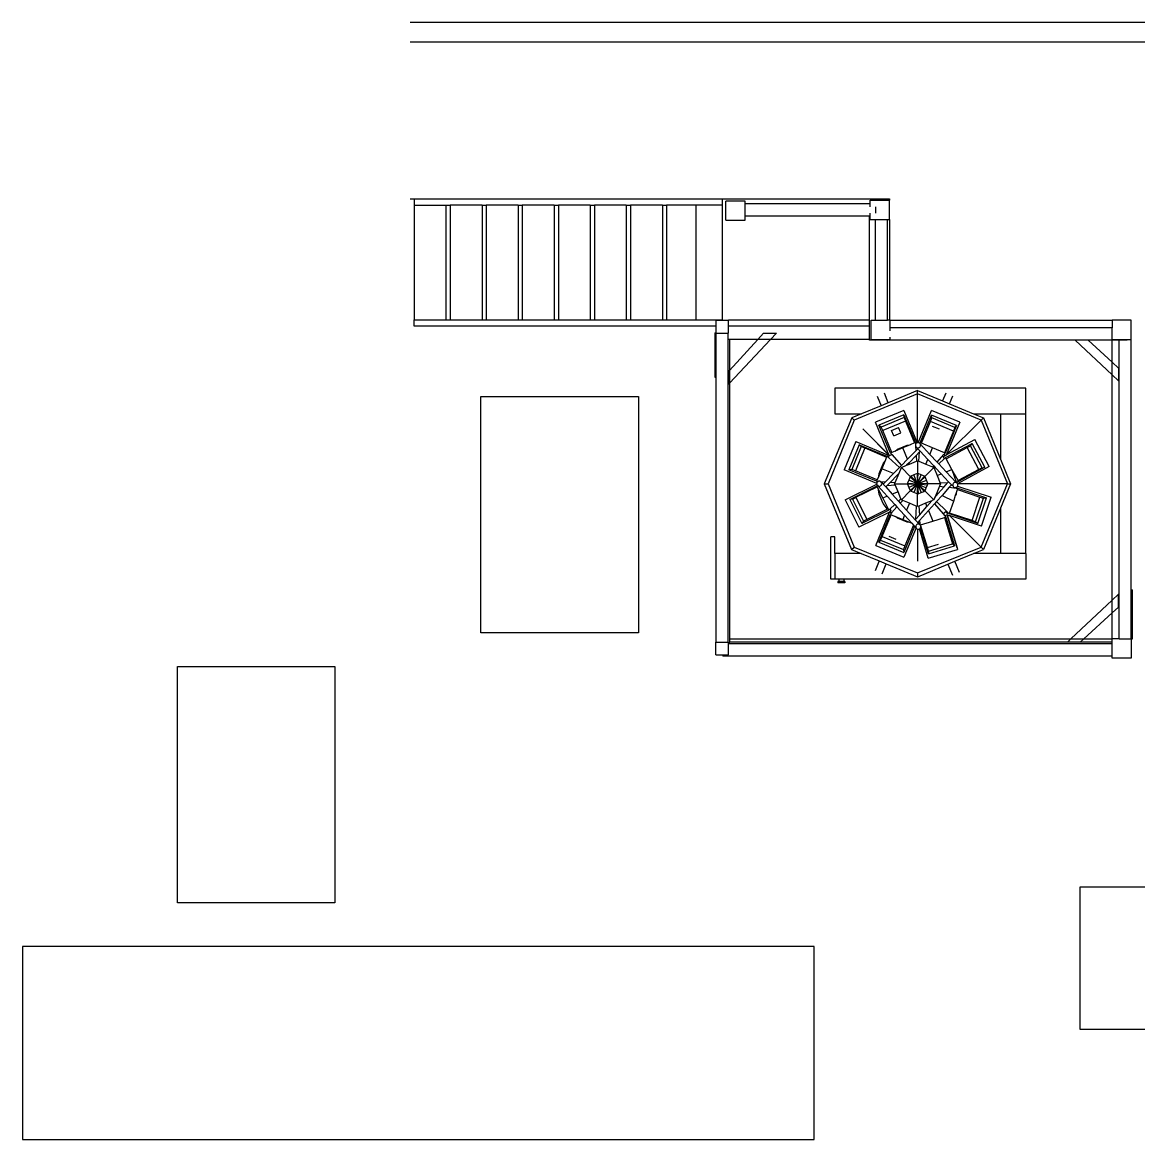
# Model space of a CAD drawing. Header units: millimetres. Extents: x -9564 to 100156, y -26854 to 24346.
# Drawn here: x 1057 to 6724, y 18675 to 24346 of the extents above; entities that cross this region are included whole.
import ezdxf

# ---------------------------------------------------------------- set-up
doc = ezdxf.new("R2010")
doc.units = ezdxf.units.MM
doc.header["$LTSCALE"] = 100
doc.layers.add('Maquinas', color=200, linetype='Continuous')

msp = doc.modelspace()

# ---------------------------------------------------------------- linework, layer by layer
for p, q in [((17823.837, 24346.338), (3026.282, 24346.338)), ((17823.837, 24246.338), (3026.282, 24246.338)), ((3384.468, 22446.852), (4184.468, 22446.852)), ((3384.468, 21246.852), (3384.468, 22446.852)), ((4184.468, 22446.852), (4184.468, 21246.852)), ((4184.468, 21246.852), (3384.468, 21246.852)), ((1844.078, 21076.846), (2644.078, 21076.846)), ((1844.078, 19876.846), (1844.078, 21076.846)), ((2644.078, 21076.846), (2644.078, 19876.846)), ((2644.078, 19876.846), (1844.078, 19876.846)), ((5076.916, 19655.149), (1056.916, 19655.149)), ((1056.916, 19655.149), (1056.916, 18675.149)), ((5076.916, 18675.149), (5076.916, 19655.149)), ((1056.916, 18675.149), (5076.916, 18675.149))]:
    msp.add_line(p, q)
at = {"color": 3}
for p, q in [((7224.817, 19957.317), (6424.817, 19957.317)), ((6424.817, 19957.317), (6424.817, 19236.317)), ((6424.817, 19236.317), (7224.817, 19236.317))]:
    msp.add_line(p, q, dxfattribs=at)
at = {"layer": 'Maquinas'}
for p, q in [((3026.282, 23451.007), (3045.689, 23451.007)), ((3045.689, 23451.007), (3045.689, 23418.661)), ((3045.689, 23451.007), (4611.249, 23451.007)), ((4611.249, 23418.661), (4611.249, 23451.007)), ((4611.249, 23451.007), (5458.721, 23451.007)), ((4725.65, 23439.519), (4628.611, 23439.519)), ((4628.611, 23342.48), (4628.611, 23439.519)), ((4725.65, 23424.626), (4725.65, 23439.519)), ((5361.682, 23424.626), (4725.65, 23424.626)), ((4725.65, 23363.033), (4725.65, 23424.626)), ((5361.682, 23443.376), (5458.721, 23443.376)), ((5361.682, 23424.626), (5361.682, 23443.376)), ((5361.682, 23409.445), (5361.682, 23424.626)), ((5458.721, 23451.007), (5458.721, 23443.376)), ((5458.721, 23346.338), (5458.721, 23443.376)), ((3045.689, 23418.661), (3045.689, 22836.428)), ((3045.689, 23418.661), (3207.421, 23418.661)), ((3207.421, 23418.661), (3207.421, 22836.428)), ((3207.421, 23418.661), (3228.845, 23418.661)), ((3228.845, 23418.661), (3228.845, 22836.428)), ((3390.576, 23418.661), (3228.845, 23418.661)), ((3390.576, 23418.661), (3390.576, 22836.428)), ((3390.576, 23418.661), (3412, 23418.661)), ((3412, 23418.661), (3412, 22836.428)), ((3573.732, 23418.661), (3412, 23418.661)), ((3573.732, 23418.661), (3573.732, 22836.428)), ((3573.732, 23418.661), (3595.156, 23418.661)), ((3595.156, 23418.661), (3595.156, 22836.428)), ((3756.887, 23418.661), (3595.156, 23418.661)), ((3756.887, 23418.661), (3756.887, 22836.428)), ((3756.887, 23418.661), (3778.311, 23418.661)), ((3778.311, 23418.661), (3778.311, 22836.428)), ((3940.043, 23418.661), (3778.311, 23418.661)), ((3940.043, 23418.661), (3940.043, 22836.428)), ((3940.043, 23418.661), (3961.467, 23418.661)), ((3961.467, 23418.661), (3961.467, 22836.428)), ((4123.198, 23418.661), (3961.467, 23418.661)), ((4123.198, 23418.661), (4123.198, 22836.428)), ((4123.198, 23418.661), (4144.622, 23418.661)), ((4144.622, 23418.661), (4144.622, 22836.428)), ((4306.354, 23418.661), (4144.622, 23418.661)), ((4306.354, 23418.661), (4306.354, 22836.428)), ((4306.354, 23418.661), (4327.778, 23418.661)), ((4327.778, 23418.661), (4327.778, 22836.428)), ((4475.676, 23418.661), (4327.778, 23418.661)), ((4475.676, 23418.661), (4475.676, 22836.428)), ((4611.249, 23418.661), (4475.676, 23418.661)), ((4611.249, 22836.428), (4611.249, 23418.661)), ((5361.682, 23363.033), (5361.682, 23378.214)), ((5387.724, 23409.445), (5387.724, 23378.214)), ((4628.611, 23342.48), (4725.65, 23342.48)), ((4725.65, 23342.48), (4725.65, 23363.033)), ((5356.927, 23363.033), (4725.65, 23363.033)), ((5361.682, 23363.033), (5356.927, 23363.033)), ((5356.927, 22833.967), (5356.927, 23363.033)), ((5361.682, 23346.338), (5361.682, 23363.033)), ((5361.682, 23346.338), (5387.559, 23346.338)), ((5387.559, 22833.967), (5387.559, 23346.338)), ((5387.559, 23346.338), (5449.153, 23346.338)), ((5449.153, 22833.967), (5449.153, 23346.338)), ((5449.153, 23346.338), (5458.721, 23346.338)), ((5458.721, 23346.338), (5458.721, 22833.967)), ((3045.689, 22804.082), (3045.689, 22836.428)), ((3045.689, 22836.428), (3207.421, 22836.428)), ((4577.784, 22804.082), (3045.689, 22804.082)), ((3207.421, 22836.428), (3228.845, 22836.428)), ((3228.845, 22836.428), (3390.576, 22836.428)), ((3390.576, 22836.428), (3412, 22836.428)), ((3412, 22836.428), (3573.732, 22836.428)), ((3573.732, 22836.428), (3595.156, 22836.428)), ((3595.156, 22836.428), (3756.887, 22836.428)), ((3756.887, 22836.428), (3778.311, 22836.428)), ((3778.311, 22836.428), (3940.043, 22836.428)), ((3940.043, 22836.428), (3961.467, 22836.428)), ((3961.467, 22836.428), (4123.198, 22836.428)), ((4123.198, 22836.428), (4144.622, 22836.428)), ((4144.622, 22836.428), (4306.354, 22836.428)), ((4306.354, 22836.428), (4327.778, 22836.428)), ((4327.778, 22836.428), (4475.676, 22836.428)), ((4475.676, 22836.428), (4611.249, 22836.428)), ((4577.784, 22833.967), (4577.784, 22804.082)), ((4577.784, 22833.967), (4611.249, 22833.967)), ((4577.784, 22833.967), (4577.784, 22769.275)), ((4577.784, 22833.967), (4577.784, 22769.275)), ((4577.784, 22804.082), (4577.784, 22771.117)), ((4611.249, 22833.967), (4611.249, 22836.428)), ((4611.249, 22833.967), (4642.476, 22833.967)), ((4642.476, 22804.082), (4642.476, 22833.967)), ((5356.927, 22833.967), (4642.476, 22833.967)), ((5356.927, 22804.082), (4642.476, 22804.082)), ((4642.476, 22769.275), (4642.476, 22804.082)), ((5356.927, 22804.082), (5356.927, 22833.967)), ((5356.927, 22736.928), (5356.927, 22804.082)), ((5365.823, 22833.967), (5387.559, 22833.967)), ((5365.823, 22736.928), (5365.823, 22833.967)), ((5387.559, 22833.967), (5449.153, 22833.967)), ((5458.721, 22833.967), (5449.153, 22833.967)), ((5462.862, 22833.967), (5458.721, 22833.967)), ((5462.862, 22795.152), (5462.862, 22833.967)), ((5462.862, 22833.967), (6589.722, 22833.967)), ((6589.722, 22833.967), (6589.722, 22795.152)), ((6686.76, 22833.967), (6589.722, 22833.967)), ((6589.722, 22833.967), (6589.722, 22795.152)), ((6686.76, 22736.928), (6686.76, 22833.967)), ((4572.401, 22771.117), (4572.401, 22609.386)), ((4572.401, 22771.117), (4577.784, 22771.117)), ((4577.784, 22769.275), (4577.784, 22771.117)), ((4577.784, 22769.275), (4639.377, 22769.275)), ((4577.784, 22769.275), (4577.784, 21200.48)), ((4577.784, 22609.386), (4577.784, 22769.275)), ((4639.377, 22769.275), (4642.476, 22769.275)), ((4639.377, 22736.928), (4639.377, 22769.275)), ((4820.381, 22769.275), (4790.73, 22736.928)), ((4820.381, 22769.275), (4885.073, 22769.275)), ((4885.073, 22769.275), (4854.749, 22736.928)), ((6589.722, 22795.152), (5462.862, 22795.152)), ((5462.862, 22779.753), (5462.862, 22795.152)), ((5462.862, 22736.928), (5462.862, 22748.957)), ((6589.722, 22736.928), (6589.722, 22795.152)), ((4646.582, 22736.928), (4639.377, 22736.928)), ((4639.377, 21200.48), (4639.377, 22736.928)), ((4790.73, 22736.928), (4646.582, 22736.928)), ((4646.582, 22736.928), (4646.582, 22579.676)), ((4854.749, 22736.928), (4646.582, 22514.884)), ((4790.73, 22736.928), (4646.582, 22579.676)), ((4854.749, 22736.928), (4790.73, 22736.928)), ((5356.927, 22736.928), (4854.749, 22736.928)), ((5356.927, 22732.416), (5356.927, 22736.928)), ((5418.521, 22732.416), (5356.927, 22732.416)), ((5365.823, 22736.928), (5462.862, 22736.928)), ((5365.823, 22733.558), (5365.823, 22736.928)), ((5418.521, 22733.558), (5365.823, 22733.558)), ((5418.521, 22732.416), (5418.521, 22733.558)), ((6401.395, 22733.558), (5418.521, 22733.558)), ((6589.722, 22557.002), (6401.395, 22733.558)), ((6466.954, 22733.558), (6401.395, 22733.558)), ((6589.722, 22621.021), (6466.954, 22733.558)), ((6589.722, 22733.558), (6466.954, 22733.558)), ((6589.722, 22736.928), (6666.525, 22736.928)), ((6589.722, 22621.021), (6589.722, 22733.558)), ((6625.167, 22733.558), (6589.722, 22733.558)), ((6625.167, 21216.654), (6625.167, 22733.558)), ((6666.525, 22733.558), (6625.167, 22733.558)), ((6666.525, 22736.928), (6686.76, 22736.928)), ((6666.525, 22733.558), (6666.525, 22736.928)), ((6686.76, 21465.72), (6686.76, 22736.928)), ((4572.401, 22609.386), (4572.401, 22544.693)), ((4572.401, 22609.386), (4577.784, 22609.386)), ((4646.582, 22579.676), (4642.476, 22575.197)), ((4642.476, 22575.197), (4642.476, 22510.504)), ((4646.582, 22579.676), (4646.582, 22514.884)), ((6622.068, 22591.37), (6589.722, 22621.021)), ((6589.722, 22557.002), (6589.722, 22621.021)), ((6622.068, 22591.37), (6622.068, 22526.678)), ((4572.401, 22544.693), (4577.784, 22544.693)), ((4646.582, 22514.884), (4642.476, 22510.504)), ((4646.582, 22514.884), (4646.582, 21216.654)), ((6622.068, 22526.678), (6589.722, 22557.002)), ((6589.722, 21412.753), (6589.722, 22557.002)), ((6151.73, 22488.685), (5181.342, 22488.685)), ((5181.342, 22488.685), (5181.342, 22359.3)), ((5601.844, 22460.663), (5279.481, 22327.136)), ((5453.22, 22415.405), (5432.999, 22464.225)), ((5601.844, 22476.967), (5453.22, 22415.405)), ((5601.844, 22460.663), (5601.844, 22476.967)), ((5601.844, 22476.967), (5728.628, 22424.452)), ((5601.844, 22212.72), (5601.844, 22460.663)), ((5924.25, 22327.118), (5601.844, 22460.663)), ((5745.311, 22464.73), (5728.628, 22424.452)), ((6151.73, 22359.3), (6151.73, 22488.685)), ((5397.138, 22449.371), (5417.359, 22400.551)), ((5453.22, 22415.405), (5417.359, 22400.551)), ((5728.628, 22424.452), (5764.488, 22409.598)), ((5764.488, 22409.598), (5781.172, 22449.876)), ((5764.488, 22409.598), (5885.919, 22359.3)), ((5181.342, 22359.3), (5317.769, 22359.3)), ((5317.769, 22359.3), (5268.389, 22338.846)), ((5417.359, 22400.551), (5317.769, 22359.3)), ((5531.629, 22376.693), (5388.185, 22317.276)), ((5532.214, 22353.818), (5405.467, 22301.318)), ((5531.629, 22376.693), (5599.716, 22212.315)), ((5533.558, 22340.008), (5532.214, 22353.818)), ((5532.214, 22353.818), (5590.568, 22212.939)), ((5604.192, 22212.849), (5672.059, 22376.693)), ((5614.641, 22212.309), (5672.995, 22353.188)), ((5815.502, 22317.276), (5672.059, 22376.693)), ((5799.741, 22300.688), (5672.995, 22353.188)), ((5674.556, 22338.175), (5672.995, 22353.188)), ((5885.919, 22359.3), (6022.345, 22359.3)), ((5885.919, 22359.3), (5935.779, 22338.647)), ((6022.345, 22359.3), (6022.345, 22129.657)), ((6022.345, 22359.3), (6151.73, 22359.3)), ((6151.73, 21650.124), (6151.73, 22359.3)), ((5267.909, 22338.647), (5128.222, 22004.712)), ((5279.438, 22327.118), (5148.107, 22004.712)), ((5268.11, 22339.127), (5267.909, 22338.647)), ((5268.389, 22338.846), (5267.909, 22338.647)), ((5279.438, 22327.118), (5267.909, 22338.647)), ((5268.389, 22338.846), (5268.11, 22339.127)), ((5279.481, 22327.136), (5279.438, 22327.118)), ((5458.123, 22148.433), (5388.185, 22317.276)), ((5417.187, 22291.806), (5405.467, 22301.318)), ((5463.821, 22160.439), (5405.467, 22301.318)), ((5533.558, 22340.008), (5417.187, 22291.806)), ((5424.636, 22273.823), (5417.187, 22291.806)), ((5541.007, 22322.025), (5424.636, 22273.823)), ((5469.184, 22275.436), (5505.045, 22290.29)), ((5505.045, 22290.29), (5504.949, 22290.52)), ((5516.263, 22263.207), (5505.045, 22290.29)), ((5533.558, 22340.008), (5541.007, 22322.025)), ((5541.007, 22322.025), (5586.832, 22211.392)), ((5621.281, 22209.558), (5667.107, 22320.191)), ((5667.107, 22320.191), (5674.556, 22338.175)), ((5783.477, 22271.989), (5667.107, 22320.191)), ((5790.926, 22289.973), (5674.556, 22338.175)), ((5675.922, 22297.209), (5711.783, 22282.355)), ((5799.741, 22300.688), (5741.387, 22159.809)), ((5815.502, 22317.276), (5746.072, 22149.658)), ((5924.25, 22327.118), (5747.619, 22150.487)), ((5790.926, 22289.973), (5783.477, 22271.989)), ((5790.926, 22289.973), (5799.741, 22300.688)), ((5924.25, 22327.118), (5935.779, 22338.647)), ((5924.25, 22327.118), (6058.144, 22004.712)), ((5935.779, 22338.647), (6022.345, 22129.657)), ((5365.446, 22241.11), (5323.337, 22283.513)), ((5429.673, 22176.882), (5365.446, 22241.11)), ((5429.449, 22176.659), (5365.446, 22241.11)), ((5470.462, 22163.19), (5424.636, 22273.823)), ((5469.089, 22275.666), (5469.184, 22275.436)), ((5480.402, 22248.353), (5469.184, 22275.436)), ((5480.402, 22248.353), (5516.263, 22263.207)), ((5783.477, 22271.989), (5737.651, 22161.356)), ((5288.887, 22217.978), (5229.47, 22074.534)), ((5305.475, 22202.217), (5252.975, 22075.47)), ((5316.19, 22193.402), (5267.988, 22077.032)), ((5334.174, 22185.953), (5285.972, 22069.582)), ((5288.887, 22217.978), (5457.965, 22147.943)), ((5316.19, 22193.402), (5305.475, 22202.217)), ((5305.475, 22202.217), (5446.354, 22143.863)), ((5316.19, 22193.402), (5334.174, 22185.953)), ((5334.174, 22185.953), (5444.807, 22140.127)), ((5429.673, 22176.882), (5429.449, 22176.659)), ((5457.965, 22147.943), (5429.449, 22176.659)), ((5458.123, 22148.433), (5429.673, 22176.882)), ((5527.195, 22186.689), (5488.217, 22170.544)), ((5488.217, 22170.544), (5500.61, 22180.053)), ((5500.61, 22180.053), (5549.441, 22200.28)), ((5564.928, 22202.319), (5527.195, 22186.689)), ((5551.089, 22128.439), (5527.195, 22186.689)), ((5549.441, 22200.28), (5564.928, 22202.319)), ((5586.832, 22211.392), (5564.928, 22202.319)), ((5590.568, 22212.939), (5586.832, 22211.392)), ((5590.568, 22212.939), (5591.078, 22203.517)), ((5591.009, 22203.349), (5590.568, 22200.001)), ((5590.568, 22200.001), (5591.009, 22196.652)), ((5591.078, 22203.517), (5591.009, 22203.349)), ((5591.009, 22196.652), (5591.516, 22195.427)), ((5592.301, 22206.47), (5591.078, 22203.517)), ((5591.516, 22195.427), (5592.842, 22170.943)), ((5591.516, 22195.427), (5592.301, 22193.531)), ((5594.358, 22209.15), (5592.301, 22206.47)), ((5592.301, 22193.531), (5594.082, 22191.211)), ((5592.842, 22170.943), (5603.149, 22181.436)), ((5594.082, 22191.211), (5594.05, 22191.181)), ((5594.082, 22191.211), (5594.05, 22191.181)), ((5594.05, 22191.181), (5594.358, 22190.852)), ((5594.082, 22191.211), (5594.358, 22190.852)), ((5597.037, 22211.206), (5594.358, 22209.15)), ((5594.358, 22190.852), (5597.037, 22188.796)), ((5594.358, 22190.852), (5603.149, 22181.436)), ((5599.716, 22212.315), (5597.037, 22211.206)), ((5597.037, 22188.796), (5600.158, 22187.503)), ((5600.158, 22212.498), (5599.716, 22212.315)), ((5601.844, 22212.72), (5600.158, 22212.498)), ((5600.158, 22187.503), (5603.506, 22187.062)), ((5603.506, 22212.939), (5601.844, 22212.72)), ((5603.149, 22181.436), (5614.759, 22169.002)), ((5604.192, 22212.849), (5603.506, 22212.939)), ((5603.506, 22187.062), (5606.855, 22187.503)), ((5606.855, 22212.498), (5604.192, 22212.849)), ((5609.976, 22211.206), (5606.855, 22212.498)), ((5606.855, 22187.503), (5609.976, 22188.796)), ((5612.655, 22209.15), (5609.976, 22211.206)), ((5609.976, 22188.796), (5612.655, 22190.852)), ((5614.313, 22206.99), (5612.655, 22209.15)), ((5612.655, 22190.852), (5614.712, 22193.531)), ((5612.714, 22208.609), (5614.712, 22206.47)), ((5614.313, 22206.99), (5614.641, 22212.309)), ((5614.712, 22206.47), (5614.313, 22206.99)), ((5621.281, 22209.558), (5614.641, 22212.309)), ((5616.004, 22203.349), (5614.712, 22206.47)), ((5614.712, 22206.47), (5664.286, 22153.376)), ((5614.712, 22193.531), (5616.004, 22196.652)), ((5616.445, 22200.001), (5616.004, 22203.349)), ((5616.004, 22196.652), (5616.445, 22200.001)), ((5678.014, 22186.059), (5621.281, 22209.558)), ((5664.286, 22153.376), (5678.014, 22186.059)), ((5737.651, 22161.356), (5678.014, 22186.059)), ((5744.094, 22137.41), (5878.481, 22209.467)), ((5747.49, 22131.075), (5853.025, 22187.662)), ((5747.619, 22150.487), (5892.644, 22228.249)), ((5853.025, 22187.662), (5870.18, 22196.86)), ((5912.547, 22076.655), (5853.025, 22187.662)), ((5870.18, 22196.86), (5878.481, 22209.467)), ((5929.701, 22085.853), (5870.18, 22196.86)), ((5943.31, 22088.561), (5878.481, 22209.467)), ((5966.013, 22091.416), (5892.644, 22228.249)), ((5435.512, 22117.687), (5420.104, 22080.489)), ((5426.502, 22105.945), (5435.512, 22117.687)), ((5444.807, 22140.127), (5435.512, 22117.687)), ((5446.354, 22143.863), (5444.807, 22140.127)), ((5453.964, 22137.052), (5446.354, 22143.863)), ((5453.964, 22137.052), (5458.178, 22147.226)), ((5510.154, 22086.767), (5453.964, 22137.052)), ((5458.4, 22147.763), (5457.965, 22147.943)), ((5458.123, 22148.433), (5458.4, 22147.763)), ((5458.325, 22147.581), (5458.178, 22147.226)), ((5458.178, 22147.226), (5458.395, 22147.51)), ((5458.4, 22147.763), (5458.325, 22147.581)), ((5458.395, 22147.51), (5458.325, 22147.581)), ((5458.395, 22147.51), (5458.678, 22147.878)), ((5458.4, 22147.763), (5458.678, 22147.878)), ((5458.678, 22147.878), (5470.584, 22152.809)), ((5470.462, 22163.19), (5463.821, 22160.439)), ((5463.821, 22160.439), (5470.584, 22152.809)), ((5488.217, 22170.544), (5470.462, 22163.19)), ((5470.584, 22152.809), (5520.123, 22096.916)), ((5520.123, 22096.916), (5551.089, 22128.439)), ((5551.089, 22128.439), (5592.842, 22170.943)), ((5594.104, 22147.632), (5558.379, 22110.668)), ((5561.014, 22104.246), (5595.676, 22118.604)), ((5611.781, 22165.921), (5594.104, 22147.632)), ((5594.104, 22147.632), (5595.676, 22118.604)), ((5595.676, 22118.604), (5601.844, 22121.158)), ((5601.844, 22121.158), (5601.844, 22057.242)), ((5601.844, 22121.158), (5608.843, 22118.259)), ((5608.843, 22118.259), (5611.781, 22165.921)), ((5608.843, 22118.259), (5643.506, 22103.901)), ((5614.759, 22169.002), (5611.781, 22165.921)), ((5614.759, 22169.002), (5653.447, 22127.569)), ((5643.506, 22103.901), (5653.447, 22127.569)), ((5653.447, 22127.569), (5683.46, 22095.425)), ((5664.286, 22153.376), (5700.604, 22114.481)), ((5700.604, 22114.481), (5734.55, 22152.21)), ((5736.805, 22130.61), (5709.408, 22105.053)), ((5730.942, 22141.545), (5743.736, 22148.405)), ((5730.942, 22141.545), (5736.805, 22130.61)), ((5734.55, 22152.21), (5741.387, 22159.809)), ((5734.55, 22152.21), (5743.736, 22148.405)), ((5744.094, 22137.41), (5736.805, 22130.61)), ((5741.387, 22159.809), (5737.651, 22161.356)), ((5743.736, 22148.405), (5746.072, 22149.658)), ((5745.287, 22147.763), (5743.736, 22148.405)), ((5747.49, 22131.075), (5744.094, 22137.41)), ((5746.072, 22149.658), (5745.287, 22147.763)), ((5747.619, 22150.487), (5746.072, 22149.658)), ((5776.508, 22076.957), (5747.49, 22131.075)), ((6022.345, 22129.657), (6074.099, 22004.712)), ((5394.137, 22006.327), (5229.47, 22074.534)), ((5267.988, 22077.032), (5252.975, 22075.47)), ((5393.854, 22017.116), (5252.975, 22075.47)), ((5285.972, 22069.582), (5267.988, 22077.032)), ((5396.605, 22023.757), (5285.972, 22069.582)), ((5420.104, 22080.489), (5404.344, 22042.441)), ((5406.276, 22057.114), (5426.502, 22105.945)), ((5479.613, 22055.677), (5420.104, 22080.489)), ((5479.613, 22055.677), (5510.154, 22086.767)), ((5507.465, 22057.988), (5519.504, 22087.052)), ((5510.154, 22086.767), (5520.123, 22096.916)), ((5519.504, 22087.052), (5546.27, 22098.139)), ((5519.504, 22087.052), (5564.699, 22041.856)), ((5558.379, 22110.668), (5546.27, 22098.139)), ((5546.27, 22098.139), (5561.014, 22104.246)), ((5561.014, 22104.246), (5558.379, 22110.668)), ((5638.988, 22041.856), (5684.184, 22087.052)), ((5643.506, 22103.901), (5678.168, 22089.544)), ((5678.168, 22089.544), (5683.46, 22095.425)), ((5678.168, 22089.544), (5684.184, 22087.052)), ((5683.46, 22095.425), (5690.735, 22087.634)), ((5684.184, 22087.052), (5685.836, 22083.064)), ((5690.735, 22087.634), (5685.836, 22083.064)), ((5685.836, 22083.064), (5701.258, 22045.832)), ((5690.735, 22087.634), (5721.824, 22054.338)), ((5700.604, 22114.481), (5709.408, 22105.053)), ((5709.408, 22105.053), (5747.027, 22064.763)), ((5747.027, 22064.763), (5776.508, 22076.957)), ((5747.027, 22064.763), (5797.261, 22010.963)), ((5776.508, 22076.957), (5799.575, 22009.448)), ((5807.012, 22020.068), (5776.508, 22076.957)), ((5966.013, 22091.416), (5804.311, 22004.712)), ((5912.547, 22076.655), (5807.012, 22020.068)), ((5943.31, 22088.561), (5808.923, 22016.504)), ((5929.701, 22085.853), (5912.547, 22076.655)), ((5929.701, 22085.853), (5943.31, 22088.561)), ((5128.222, 22004.712), (5148.107, 22004.712)), ((5128.222, 22004.712), (5266.943, 21669.811)), ((5148.107, 22004.712), (5148.121, 22004.677)), ((5148.121, 22004.677), (5279.425, 21682.337)), ((5396.605, 22023.757), (5393.854, 22017.116)), ((5393.854, 22017.116), (5403.167, 22016.561)), ((5393.863, 22004.249), (5393.854, 22004.177)), ((5394.137, 22006.327), (5393.863, 22004.249)), ((5394.295, 22007.526), (5394.137, 22006.327)), ((5395.587, 22010.647), (5394.295, 22007.526)), ((5397.643, 22013.326), (5395.587, 22010.647)), ((5404.344, 22042.441), (5396.605, 22023.757)), ((5400.323, 22015.383), (5397.643, 22013.326)), ((5403.167, 22016.561), (5400.323, 22015.383)), ((5403.444, 22016.675), (5403.167, 22016.561)), ((5406.792, 22017.116), (5403.444, 22016.675)), ((5404.344, 22042.441), (5406.276, 22057.114)), ((5410.141, 22016.675), (5406.792, 22017.116)), ((5411.637, 22016.055), (5410.141, 22016.675)), ((5411.637, 22016.055), (5439.084, 22014.419)), ((5413.262, 22015.383), (5411.637, 22016.055)), ((5415.941, 22013.326), (5413.262, 22015.383)), ((5416.33, 22012.82), (5415.941, 22013.326)), ((5416.33, 22012.82), (5416.885, 22013.321)), ((5417.997, 22010.647), (5416.33, 22012.82)), ((5416.885, 22013.321), (5427.006, 22002.123)), ((5419.29, 22007.526), (5417.997, 22010.647)), ((5419.731, 22004.177), (5419.29, 22007.526)), ((5427.006, 22002.123), (5439.084, 22014.419)), ((5439.084, 22014.419), (5479.613, 22055.677)), ((5463.924, 22012.937), (5447.32, 21995.757)), ((5497.873, 22048.063), (5463.924, 22012.937)), ((5463.924, 22012.937), (5488.204, 22011.489)), ((5485.397, 22004.712), (5488.204, 22011.489)), ((5485.397, 22004.712), (5549.313, 22004.712)), ((5488.127, 21998.122), (5485.397, 22004.712)), ((5488.204, 22011.489), (5502.547, 22046.114)), ((5507.465, 22057.988), (5497.873, 22048.063)), ((5502.547, 22046.114), (5497.873, 22048.063)), ((5502.547, 22046.114), (5507.465, 22057.988)), ((5550.58, 22007.769), (5549.313, 22004.712)), ((5549.313, 22004.712), (5550.545, 22001.739)), ((5550.545, 22001.739), (5601.844, 22004.712)), ((5557.05, 22023.389), (5550.58, 22007.769)), ((5550.58, 22007.769), (5601.844, 22004.712)), ((5601.844, 22004.712), (5557.009, 21986.134)), ((5563.52, 22039.009), (5557.05, 22023.389)), ((5601.844, 22004.712), (5557.05, 22023.389)), ((5564.699, 22041.856), (5563.52, 22039.009)), ((5601.844, 22004.712), (5563.52, 22039.009)), ((5601.844, 22004.712), (5563.803, 21969.73)), ((5567.788, 22043.136), (5564.699, 22041.856)), ((5601.844, 22004.712), (5567.71, 21966.32)), ((5583.425, 22049.613), (5567.788, 22043.136)), ((5567.788, 22043.136), (5601.844, 22004.712)), ((5601.844, 22004.712), (5583.327, 21959.851)), ((5599.062, 22056.09), (5583.425, 22049.613)), ((5601.844, 22004.712), (5583.425, 22049.613)), ((5601.844, 22004.712), (5598.944, 21953.382)), ((5601.844, 22057.242), (5599.062, 22056.09)), ((5599.062, 22056.09), (5601.844, 22004.712)), ((5605.001, 22055.934), (5601.844, 22057.242)), ((5601.844, 22004.712), (5605.001, 22055.934)), ((5601.844, 22004.712), (5620.638, 22049.457)), ((5601.844, 22004.712), (5636.275, 22042.98)), ((5639.734, 22040.057), (5601.844, 22004.712)), ((5601.844, 22004.712), (5646.691, 22023.261)), ((5653.858, 22005.958), (5601.844, 22004.712)), ((5601.844, 22004.712), (5645.633, 21983.608)), ((5601.844, 22004.712), (5620.134, 21959.757)), ((5601.844, 22004.712), (5604.702, 21953.366)), ((5601.844, 22004.712), (5639.541, 21968.901)), ((5601.844, 22004.712), (5652.02, 21999.029)), ((5601.844, 22004.712), (5634.59, 21965.745)), ((5620.638, 22049.457), (5605.001, 22055.934)), ((5636.275, 22042.98), (5620.638, 22049.457)), ((5638.988, 22041.856), (5636.275, 22042.98)), ((5639.734, 22040.057), (5638.988, 22041.856)), ((5646.691, 22023.261), (5639.734, 22040.057)), ((5653.858, 22005.958), (5646.691, 22023.261)), ((5652.02, 21999.029), (5654.374, 22004.712)), ((5654.374, 22004.712), (5653.858, 22005.958)), ((5718.29, 22004.712), (5654.374, 22004.712)), ((5701.258, 22045.832), (5721.824, 22054.338)), ((5701.258, 22045.832), (5717.146, 22007.473)), ((5718.29, 22004.712), (5713.072, 21992.115)), ((5754.08, 22008.358), (5717.146, 22007.473)), ((5717.146, 22007.473), (5718.29, 22004.712)), ((5721.824, 22054.338), (5759.254, 22014.251)), ((5737.4, 21989.359), (5754.08, 22008.358)), ((5754.08, 22008.358), (5759.254, 22014.251)), ((5759.254, 22014.251), (5773.68, 21998.801)), ((5781.901, 22004.712), (5780.608, 22001.591)), ((5783.957, 22007.391), (5781.901, 22004.712)), ((5786.637, 22009.448), (5783.957, 22007.391)), ((5789.757, 22010.74), (5786.637, 22009.448)), ((5793.106, 22011.181), (5789.757, 22010.74)), ((5796.455, 22010.74), (5793.106, 22011.181)), ((5796.848, 22010.577), (5796.455, 22010.74)), ((5796.848, 22010.577), (5797.261, 22010.963)), ((5799.575, 22009.448), (5796.848, 22010.577)), ((5801.139, 22010.628), (5799.575, 22009.448)), ((5802.255, 22007.391), (5799.575, 22009.448)), ((5808.923, 22016.504), (5801.139, 22010.628)), ((5804.311, 22004.712), (5801.139, 22010.628)), ((5804.311, 22004.712), (5802.255, 22007.391)), ((6058.144, 22004.712), (5804.311, 22004.712)), ((5805.603, 22001.591), (5804.311, 22004.712)), ((5808.923, 22016.504), (5807.012, 22020.068)), ((5924.25, 21682.306), (6058.144, 22004.712)), ((6074.099, 22004.712), (6022.345, 21879.766)), ((6058.144, 22004.712), (6074.099, 22004.712)), ((5234.781, 21922.451), (5394.152, 22001.91)), ((5257.559, 21924.63), (5394.024, 21992.669)), ((5288.662, 21935.619), (5395.829, 21989.05)), ((5393.854, 22004.177), (5394.152, 22001.91)), ((5394.024, 21992.669), (5400.248, 21993.03)), ((5394.024, 21992.669), (5395.829, 21989.05)), ((5394.152, 22001.91), (5394.295, 22000.829)), ((5394.295, 22000.829), (5395.587, 21997.708)), ((5395.587, 21997.708), (5397.643, 21995.029)), ((5395.829, 21989.05), (5403.451, 21973.762)), ((5397.643, 21995.029), (5400.248, 21993.03)), ((5398.164, 21996.401), (5401.824, 21992.351)), ((5400.248, 21993.03), (5400.323, 21992.972)), ((5400.323, 21992.972), (5401.824, 21992.351)), ((5401.824, 21992.351), (5403.444, 21991.68)), ((5401.824, 21992.351), (5448.194, 21941.045)), ((5403.444, 21991.68), (5406.792, 21991.239)), ((5406.276, 21952.309), (5403.451, 21973.762)), ((5403.451, 21973.762), (5424.631, 21931.281)), ((5426.502, 21903.478), (5406.276, 21952.309)), ((5406.792, 21991.239), (5410.141, 21991.68)), ((5410.141, 21991.68), (5413.262, 21992.972)), ((5413.262, 21992.972), (5415.941, 21995.029)), ((5415.941, 21995.029), (5417.997, 21997.708)), ((5417.997, 21997.708), (5419.29, 22000.829)), ((5419.29, 22000.829), (5419.731, 22004.177)), ((5427.006, 22002.123), (5439.795, 21987.972)), ((5447.32, 21995.757), (5439.795, 21987.972)), ((5439.795, 21987.972), (5472.94, 21951.299)), ((5447.32, 21995.757), (5488.127, 21998.122)), ((5502.456, 21963.529), (5472.94, 21951.299)), ((5472.94, 21951.299), (5505.084, 21915.732)), ((5502.456, 21963.529), (5488.127, 21998.122)), ((5517.518, 21927.166), (5502.456, 21963.529)), ((5519.504, 21922.372), (5564.699, 21967.567)), ((5550.545, 22001.739), (5557.009, 21986.134)), ((5557.009, 21986.134), (5563.803, 21969.73)), ((5563.803, 21969.73), (5564.699, 21967.567)), ((5567.71, 21966.32), (5564.699, 21967.567)), ((5583.327, 21959.851), (5567.71, 21966.32)), ((5598.944, 21953.382), (5583.327, 21959.851)), ((5601.844, 21952.181), (5598.944, 21953.382)), ((5601.844, 21952.181), (5604.702, 21953.366)), ((5601.844, 21888.265), (5601.844, 21952.181)), ((5604.702, 21953.366), (5620.134, 21959.757)), ((5620.134, 21959.757), (5634.59, 21965.745)), ((5634.59, 21965.745), (5638.988, 21967.567)), ((5638.988, 21967.567), (5639.541, 21968.901)), ((5638.988, 21967.567), (5684.184, 21922.372)), ((5639.541, 21968.901), (5645.633, 21983.608)), ((5645.633, 21983.608), (5652.02, 21999.029)), ((5698.913, 21957.93), (5689.183, 21934.44)), ((5689.183, 21934.44), (5706.567, 21954.241)), ((5713.072, 21992.115), (5698.913, 21957.93)), ((5698.913, 21957.93), (5706.567, 21954.241)), ((5706.567, 21954.241), (5737.4, 21989.359)), ((5713.072, 21992.115), (5737.4, 21989.359)), ((5762.722, 21986.492), (5725.774, 21944.984)), ((5773.68, 21998.801), (5762.722, 21986.492)), ((5762.722, 21986.492), (5796.928, 21982.618)), ((5773.68, 21998.801), (5778.597, 21993.536)), ((5780.547, 21995.357), (5778.597, 21993.536)), ((5780.608, 22001.591), (5780.167, 21998.243)), ((5780.167, 21998.243), (5780.547, 21995.357)), ((5780.547, 21995.357), (5780.608, 21994.894)), ((5780.608, 21994.894), (5781.901, 21991.773)), ((5781.901, 21991.773), (5783.957, 21989.094)), ((5783.957, 21989.094), (5786.637, 21987.037)), ((5786.637, 21987.037), (5789.757, 21985.745)), ((5789.757, 21985.745), (5793.106, 21985.304)), ((5793.106, 21985.304), (5796.455, 21985.745)), ((5795.081, 21946.682), (5797.705, 21954.535)), ((5797.412, 21952.309), (5795.081, 21946.682)), ((5796.455, 21985.745), (5798.217, 21986.475)), ((5798.217, 21986.475), (5796.928, 21982.618)), ((5796.928, 21982.618), (5806.718, 21981.509)), ((5797.705, 21954.535), (5797.412, 21952.309)), ((5797.705, 21954.535), (5804.44, 21974.691)), ((5798.217, 21986.475), (5799.575, 21987.037)), ((5799.575, 21987.037), (5802.255, 21989.094)), ((5802.255, 21989.094), (5804.311, 21991.773)), ((5804.311, 21991.773), (5804.651, 21992.595)), ((5804.44, 21974.691), (5806.718, 21981.509)), ((5804.44, 21974.691), (5918.016, 21936.741)), ((5804.651, 21992.595), (5805.603, 21994.894)), ((5804.651, 21992.595), (5974.725, 21935.765)), ((5806.044, 21998.243), (5805.603, 22001.591)), ((5805.603, 21994.894), (5806.044, 21998.243)), ((5806.718, 21981.509), (5951.344, 21933.183)), ((5234.781, 21922.451), (5304.059, 21783.501)), ((5271.242, 21926.934), (5257.559, 21924.63)), ((5257.559, 21924.63), (5318.773, 21801.854)), ((5271.242, 21926.934), (5288.662, 21935.619)), ((5271.242, 21926.934), (5327.444, 21814.209)), ((5288.662, 21935.619), (5344.864, 21822.895)), ((5448.194, 21941.045), (5424.631, 21931.281)), ((5424.631, 21931.281), (5452.031, 21876.326)), ((5448.635, 21874.633), (5426.502, 21903.478)), ((5448.194, 21941.045), (5486.509, 21898.65)), ((5486.509, 21898.65), (5462.621, 21876.683)), ((5486.509, 21898.65), (5497.113, 21886.917)), ((5517.518, 21927.166), (5505.084, 21915.732)), ((5505.084, 21915.732), (5513.981, 21905.888)), ((5526.178, 21919.607), (5513.981, 21905.888)), ((5513.981, 21905.888), (5546.296, 21870.133)), ((5519.504, 21922.372), (5517.518, 21927.166)), ((5526.178, 21919.607), (5519.504, 21922.372)), ((5560.797, 21905.267), (5526.178, 21919.607)), ((5560.797, 21905.267), (5546.296, 21870.133)), ((5595.417, 21890.927), (5560.797, 21905.267)), ((5595.417, 21890.927), (5591.596, 21823.288)), ((5601.844, 21888.265), (5595.417, 21890.927)), ((5608.181, 21890.89), (5601.844, 21888.265)), ((5642.388, 21905.059), (5608.181, 21890.89)), ((5608.181, 21890.89), (5610.731, 21845.083)), ((5674.433, 21918.333), (5642.388, 21905.059)), ((5642.388, 21905.059), (5649.038, 21888.714)), ((5649.038, 21888.714), (5674.731, 21917.979)), ((5687.845, 21902.374), (5657.397, 21868.169)), ((5675.389, 21918.729), (5674.433, 21918.333)), ((5674.433, 21918.333), (5674.731, 21917.979)), ((5674.731, 21917.979), (5675.389, 21918.729)), ((5684.184, 21922.372), (5675.389, 21918.729)), ((5689.183, 21934.44), (5684.184, 21922.372)), ((5697.8, 21913.557), (5687.845, 21902.374)), ((5687.845, 21902.374), (5731.115, 21850.884)), ((5725.774, 21944.984), (5697.8, 21913.557)), ((5697.8, 21913.557), (5748.189, 21865.689)), ((5725.774, 21944.984), (5784.979, 21916.45)), ((5764.521, 21855.226), (5784.979, 21916.45)), ((5784.979, 21916.45), (5795.081, 21946.682)), ((5878.097, 21817.275), (5918.016, 21936.741)), ((5896.559, 21811.106), (5936.478, 21930.572)), ((5907.866, 21803.065), (5951.344, 21933.183)), ((5918.016, 21936.741), (5936.478, 21930.572)), ((5925.519, 21788.507), (5974.725, 21935.765)), ((5936.478, 21930.572), (5951.344, 21933.183)), ((5455.461, 21858.988), (5304.059, 21783.501)), ((5455.238, 21869.893), (5318.773, 21801.854)), ((5448.635, 21874.633), (5344.864, 21822.895)), ((5389.217, 21691.454), (5459.432, 21860.967)), ((5404.978, 21708.042), (5463.332, 21848.921)), ((5421.242, 21736.741), (5467.068, 21847.374)), ((5452.031, 21876.326), (5448.635, 21874.633)), ((5452.031, 21876.326), (5455.238, 21869.893)), ((5462.621, 21876.683), (5455.238, 21869.893)), ((5455.461, 21858.988), (5459.432, 21860.967)), ((5468.262, 21865.37), (5459.432, 21860.967)), ((5470.11, 21856.544), (5459.432, 21860.967)), ((5468.262, 21865.37), (5462.621, 21876.683)), ((5470.11, 21856.544), (5463.332, 21848.921)), ((5463.332, 21848.921), (5467.068, 21847.374)), ((5467.068, 21847.374), (5488.971, 21838.301)), ((5497.113, 21886.917), (5470.11, 21856.544)), ((5500.61, 21829.37), (5488.971, 21838.301)), ((5488.971, 21838.301), (5526.705, 21822.671)), ((5497.113, 21886.917), (5535.632, 21844.298)), ((5535.632, 21844.298), (5526.705, 21822.671)), ((5535.632, 21844.298), (5572.214, 21803.821)), ((5546.296, 21870.133), (5590.136, 21821.625)), ((5591.596, 21823.288), (5610.731, 21845.083)), ((5610.731, 21845.083), (5649.038, 21888.714)), ((5657.397, 21868.169), (5612.268, 21817.471)), ((5657.397, 21868.169), (5679.168, 21814.659)), ((5745.01, 21861.546), (5731.115, 21850.884)), ((5731.115, 21850.884), (5738.057, 21842.623)), ((5737.922, 21832.51), (5744.8, 21834.599)), ((5738.057, 21842.623), (5751.432, 21846.686)), ((5738.057, 21842.623), (5744.8, 21834.599)), ((5744.8, 21834.599), (5789.128, 21688.698)), ((5748.189, 21865.689), (5745.01, 21861.546)), ((5748.189, 21865.689), (5745.01, 21861.546)), ((5745.01, 21861.546), (5753.602, 21852.954)), ((5748.189, 21865.689), (5755.528, 21858.718)), ((5751.432, 21846.686), (5751.497, 21846.655)), ((5751.432, 21846.686), (5751.446, 21846.64)), ((5751.497, 21846.655), (5751.446, 21846.64)), ((5802.272, 21679.353), (5751.446, 21846.64)), ((5751.497, 21846.655), (5753.602, 21852.954)), ((5751.497, 21846.655), (5802.272, 21679.353)), ((5751.497, 21846.655), (5764.117, 21842.439)), ((5753.602, 21852.954), (5755.528, 21858.718)), ((5755.528, 21858.718), (5763.24, 21851.391)), ((5763.24, 21851.391), (5764.521, 21855.226)), ((5907.866, 21803.065), (5763.24, 21851.391)), ((5764.117, 21842.439), (5924.25, 21682.306)), ((5925.519, 21788.507), (5764.117, 21842.439)), ((5878.097, 21817.275), (5764.521, 21855.226)), ((6022.345, 21879.766), (5935.779, 21670.777)), ((6022.345, 21879.766), (6022.345, 21650.124)), ((5327.444, 21814.209), (5318.773, 21801.854)), ((5344.864, 21822.895), (5327.444, 21814.209)), ((5549.441, 21809.144), (5500.61, 21829.37)), ((5526.705, 21822.671), (5563.986, 21807.229)), ((5586.566, 21787.941), (5531.724, 21655.542)), ((5593.884, 21779.844), (5532.66, 21632.037)), ((5581.231, 21793.844), (5537.612, 21688.539)), ((5563.986, 21807.229), (5549.441, 21809.144)), ((5563.986, 21807.229), (5572.214, 21803.821)), ((5572.214, 21803.821), (5581.231, 21793.844)), ((5581.231, 21793.844), (5586.566, 21787.941)), ((5586.566, 21787.941), (5593.884, 21779.844)), ((5590.136, 21821.625), (5591.596, 21823.288)), ((5590.136, 21821.625), (5603.149, 21807.227)), ((5592.706, 21789.939), (5592.265, 21786.59)), ((5592.265, 21786.59), (5592.706, 21783.242)), ((5593.999, 21793.06), (5592.706, 21789.939)), ((5592.706, 21783.242), (5593.999, 21780.121)), ((5593.884, 21779.844), (5596.055, 21777.442)), ((5596.055, 21795.739), (5593.999, 21793.06)), ((5593.999, 21780.121), (5596.055, 21777.442)), ((5598.734, 21797.796), (5596.055, 21795.739)), ((5596.055, 21777.442), (5598.734, 21775.385)), ((5601.855, 21799.088), (5598.734, 21797.796)), ((5605.204, 21799.529), (5601.855, 21799.088)), ((5612.268, 21817.471), (5603.149, 21807.227)), ((5607.034, 21802.928), (5603.149, 21807.227)), ((5604.73, 21786.14), (5605.157, 21785.668)), ((5608.552, 21799.088), (5605.204, 21799.529)), ((5607.692, 21803.014), (5607.034, 21802.928)), ((5607.115, 21802.839), (5607.034, 21802.928)), ((5607.692, 21803.014), (5607.115, 21802.839)), ((5611.673, 21797.796), (5607.115, 21802.839)), ((5612.984, 21804.622), (5607.692, 21803.014)), ((5611.673, 21797.796), (5608.552, 21799.088)), ((5613.439, 21796.44), (5611.673, 21797.796)), ((5611.673, 21797.796), (5614.35, 21794.834)), ((5611.673, 21775.385), (5614.353, 21777.442)), ((5612.268, 21817.471), (5612.984, 21804.622)), ((5612.984, 21804.622), (5613.439, 21796.44)), ((5614.353, 21795.739), (5613.439, 21796.44)), ((5614.834, 21795.113), (5614.353, 21795.739)), ((5614.353, 21777.442), (5616.409, 21780.121)), ((5614.834, 21795.113), (5617.404, 21795.894)), ((5616.409, 21793.06), (5614.834, 21795.113)), ((5617.701, 21789.939), (5616.409, 21793.06)), ((5616.409, 21780.121), (5617.309, 21782.295)), ((5617.309, 21782.295), (5617.701, 21783.242)), ((5657.863, 21648.817), (5617.309, 21782.295)), ((5617.404, 21795.894), (5679.168, 21814.659)), ((5652.215, 21681.317), (5617.404, 21795.894)), ((5618.142, 21786.59), (5617.701, 21789.939)), ((5617.701, 21783.242), (5618.142, 21786.59)), ((5679.168, 21814.659), (5737.922, 21832.51)), ((5737.922, 21832.51), (5773.257, 21716.208)), ((5896.559, 21811.106), (5878.097, 21817.275)), ((5896.559, 21811.106), (5907.866, 21803.065)), ((5181.342, 21734.224), (5161.935, 21734.224)), ((5161.935, 21520.739), (5161.935, 21734.224)), ((5181.342, 21650.124), (5181.342, 21734.224)), ((5413.793, 21718.757), (5421.242, 21736.741)), ((5421.242, 21736.741), (5537.612, 21688.539)), ((5493.855, 21721.621), (5457.942, 21736.35)), ((5598.734, 21775.385), (5601.482, 21774.247)), ((5601.482, 21774.247), (5601.844, 21670.395)), ((5601.482, 21774.247), (5601.844, 21774.098)), ((5601.844, 21774.098), (5601.844, 21670.395)), ((5601.844, 21774.098), (5605.204, 21773.652)), ((5605.204, 21773.652), (5608.552, 21774.093)), ((5608.552, 21774.093), (5610.92, 21775.073)), ((5610.92, 21775.073), (5611.673, 21775.385)), ((5656.213, 21625.995), (5610.92, 21775.073)), ((5266.943, 21669.811), (5279.438, 21682.306)), ((5266.943, 21669.811), (5314.943, 21650.124)), ((5279.425, 21682.337), (5279.438, 21682.306)), ((5279.438, 21682.306), (5601.844, 21551.658)), ((5389.217, 21691.454), (5532.66, 21632.037)), ((5413.793, 21718.757), (5404.978, 21708.042)), ((5404.978, 21708.042), (5531.724, 21655.542)), ((5413.793, 21718.757), (5530.163, 21670.555)), ((5537.612, 21688.539), (5530.163, 21670.555)), ((5530.163, 21670.555), (5531.724, 21655.542)), ((5601.844, 21670.395), (5602.052, 21610.636)), ((5601.895, 21551.678), (5924.25, 21682.306)), ((5652.215, 21681.317), (5708.13, 21698.305)), ((5657.874, 21662.692), (5652.215, 21681.317)), ((5656.213, 21625.995), (5804.77, 21671.13)), ((5657.863, 21648.817), (5789.128, 21688.698)), ((5657.874, 21662.692), (5778.392, 21699.308)), ((5773.257, 21716.208), (5778.392, 21699.308)), ((5778.392, 21699.308), (5789.128, 21688.698)), ((5802.272, 21679.353), (5804.77, 21671.13)), ((5885.919, 21650.124), (5935.779, 21670.777)), ((5924.25, 21682.306), (5935.779, 21670.777)), ((5314.943, 21650.124), (5181.342, 21650.124)), ((5181.342, 21650.124), (5181.342, 21520.739)), ((5314.943, 21650.124), (5407.08, 21612.335)), ((5407.08, 21612.335), (5386.387, 21561.88)), ((5407.08, 21612.335), (5442.993, 21597.607)), ((5657.874, 21662.692), (5657.863, 21648.817)), ((5755.451, 21596.083), (5791.312, 21610.937)), ((5791.312, 21610.937), (5885.919, 21650.124)), ((5814.365, 21554.728), (5791.312, 21610.937)), ((6022.345, 21650.124), (5885.919, 21650.124)), ((6151.73, 21650.124), (6022.345, 21650.124)), ((6151.73, 21650.124), (6151.73, 21520.739)), ((5422.3, 21547.151), (5442.993, 21597.607)), ((5442.993, 21597.607), (5601.844, 21532.456)), ((5601.844, 21551.658), (5601.895, 21551.678)), ((5601.844, 21551.658), (5601.844, 21532.456)), ((5602.324, 21532.655), (5755.451, 21596.083)), ((5755.451, 21596.083), (5778.453, 21539.999)), ((5181.342, 21520.739), (5161.935, 21520.739)), ((5201.657, 21520.739), (5181.342, 21520.739)), ((5196.517, 21507.8), (5196.517, 21501.331)), ((5201.657, 21507.8), (5196.517, 21507.8)), ((5232.674, 21501.331), (5196.517, 21501.331)), ((5201.657, 21520.739), (5201.657, 21507.8)), ((5227.534, 21520.739), (5201.657, 21520.739)), ((5227.534, 21507.8), (5201.657, 21507.8)), ((5227.534, 21520.739), (5227.534, 21507.8)), ((6151.73, 21520.739), (5227.534, 21520.739)), ((5232.674, 21507.8), (5227.534, 21507.8)), ((5232.674, 21507.8), (5232.674, 21501.331)), ((5601.844, 21532.456), (5602.324, 21532.655)), ((5601.844, 21532.456), (5602.325, 21532.259)), ((5602.324, 21532.655), (5602.325, 21532.259)), ((6622.068, 21443.077), (6589.722, 21412.753)), ((6622.068, 21378.385), (6622.068, 21443.077)), ((6686.76, 21465.72), (6693.23, 21465.72)), ((6686.76, 21394.558), (6686.76, 21465.72)), ((6693.23, 21394.558), (6693.23, 21465.72)), ((6589.722, 21412.753), (6380.549, 21216.654)), ((6589.722, 21348.734), (6589.722, 21412.753)), ((6686.76, 21394.558), (6693.23, 21394.558)), ((6686.76, 21216.654), (6686.76, 21394.558)), ((6693.23, 21216.654), (6693.23, 21394.558)), ((6589.722, 21348.734), (6445.634, 21216.654)), ((6622.068, 21378.385), (6589.722, 21348.734)), ((6589.722, 21216.654), (6589.722, 21348.734)), ((4646.582, 21216.654), (4648.945, 21216.654)), ((4646.582, 21216.654), (4646.582, 21200.48)), ((4648.945, 21200.48), (4648.945, 21216.654)), ((4648.945, 21216.654), (6380.549, 21216.654)), ((6380.549, 21216.654), (6363.298, 21200.48)), ((6380.549, 21216.654), (6445.634, 21216.654)), ((6445.634, 21216.654), (6427.99, 21200.48)), ((6445.634, 21216.654), (6589.722, 21216.654)), ((6625.167, 21216.654), (6589.722, 21216.654)), ((6589.722, 21200.48), (6589.722, 21216.654)), ((6625.167, 21216.654), (6686.76, 21216.654)), ((6686.76, 21216.654), (6693.23, 21216.654)), ((6686.76, 21216.654), (6686.76, 21119.615)), ((4577.784, 21135.788), (4577.784, 21200.48)), ((4577.784, 21200.48), (4639.377, 21200.48)), ((4639.377, 21200.48), (4642.476, 21200.48)), ((4642.476, 21191.115), (4642.476, 21200.48)), ((4642.476, 21135.788), (4642.476, 21191.115)), ((4646.582, 21191.115), (4642.476, 21191.115)), ((4646.582, 21191.115), (4646.582, 21200.48)), ((4648.945, 21200.48), (4646.582, 21200.48)), ((6589.722, 21191.115), (4646.582, 21191.115)), ((6363.298, 21200.48), (4648.945, 21200.48)), ((6427.99, 21200.48), (6363.298, 21200.48)), ((6589.722, 21200.48), (6427.99, 21200.48)), ((6589.722, 21191.115), (6589.722, 21200.48)), ((6589.722, 21129.521), (6589.722, 21191.115)), ((4577.784, 21135.788), (4612.874, 21135.788)), ((4612.874, 21135.788), (4642.476, 21135.788)), ((4612.874, 21135.788), (4612.874, 21129.521)), ((6589.722, 21129.521), (4612.874, 21129.521)), ((6589.722, 21119.615), (6589.722, 21129.521)), ((6686.76, 21119.615), (6589.722, 21119.615))]:
    msp.add_line(p, q, dxfattribs=at)

doc.saveas('drawing.dxf')
